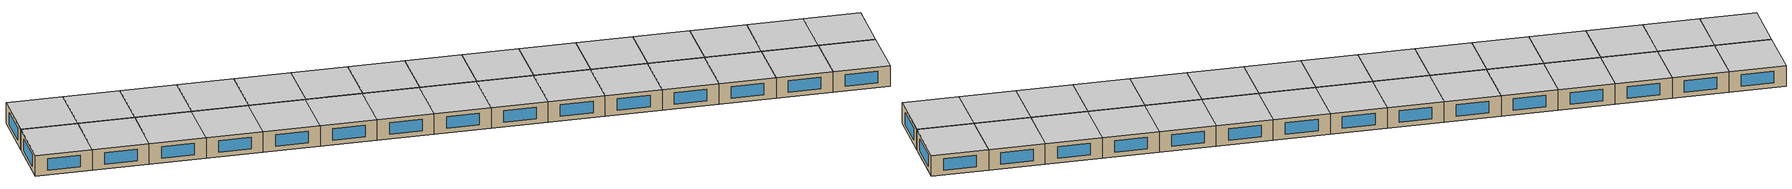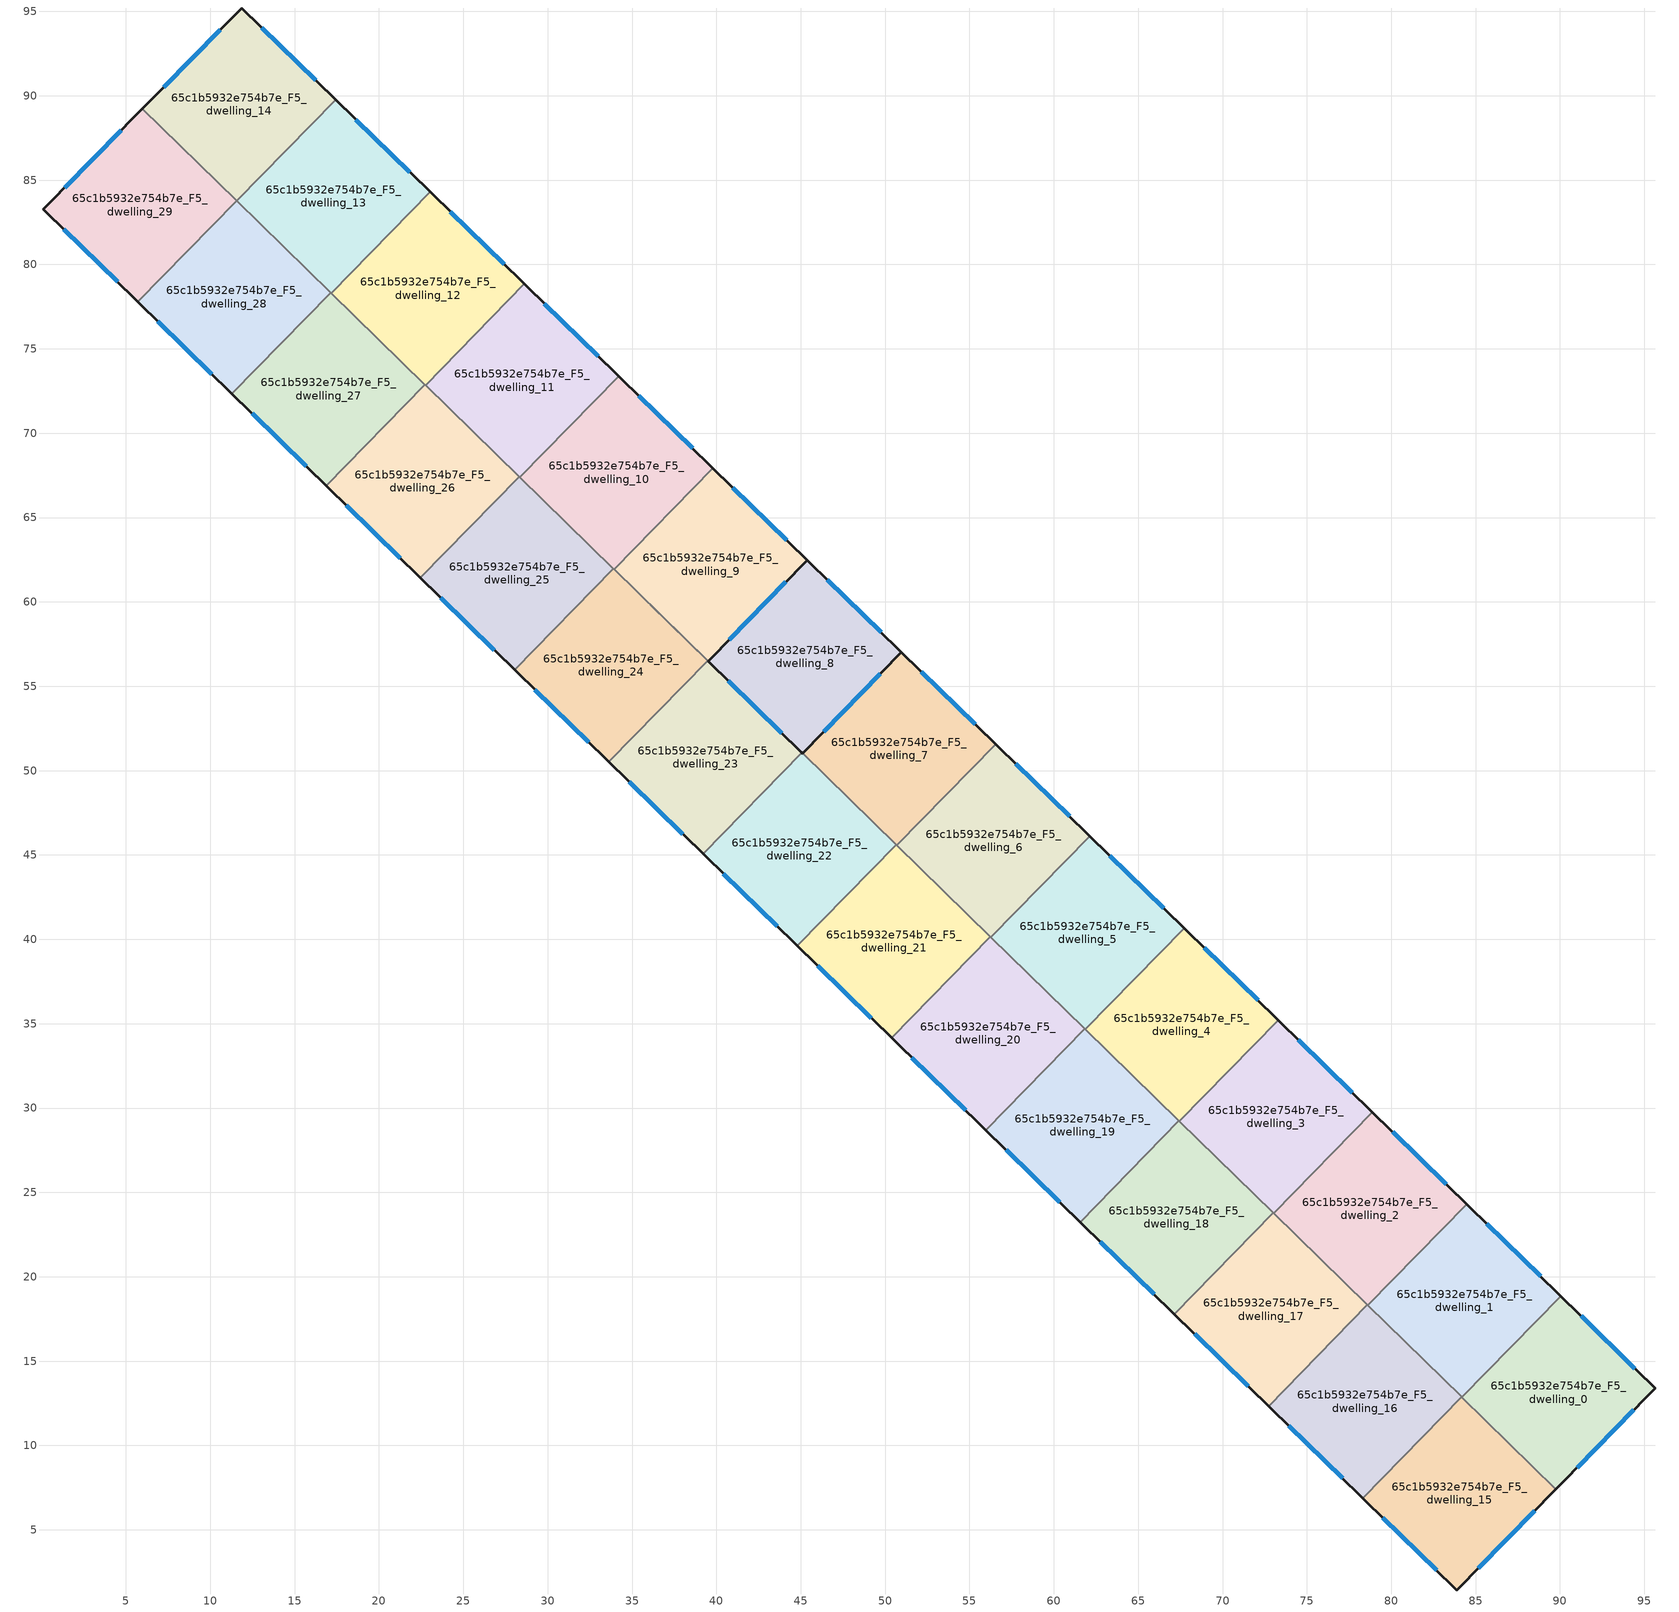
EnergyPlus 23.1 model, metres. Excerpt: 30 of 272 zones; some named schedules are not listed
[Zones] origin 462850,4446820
65c1b5932e754b7e_F5_dwelling_0
 floor to 65c1b5932e754b7e_F4_dwelling_0 (EU_floor_Construction): 95.65,13.39 89.76,7.41 84.19,12.85 90.05,18.85 z15
 wall outside (EU_wall_Construction): 89.76,7.41 95.65,13.39 90.05,18.85 z15:18
 wall to 65c1b5932e754b7e_F5_dwelling_1 (EU_wall_Construction): 90.05,18.85 84.19,12.85 z15:18
 wall to 65c1b5932e754b7e_F5_dwelling_15 (EU_wall_Construction): 84.19,12.85 89.76,7.41 z15:18
 window (EU_Window_Construction): 91.02,8.69 94.39,12.11 / 94.45,14.56 91.25,17.68 z15.64:17.36
 ceiling to 65c1b5932e754b7e_F6_dwelling_0 (EU_floor_Construction): 89.76,7.41 95.65,13.39 90.05,18.85 84.19,12.85 z18
65c1b5932e754b7e_F5_dwelling_1
 floor to 65c1b5932e754b7e_F4_dwelling_1 (EU_floor_Construction): 90.05,18.85 84.19,12.85 78.61,18.3 84.47,24.3 z15
 wall outside (EU_wall_Construction): 90.05,18.85 84.47,24.3 z15:18
 wall to 65c1b5932e754b7e_F5_dwelling_2 (EU_wall_Construction): 84.47,24.3 78.61,18.3 z15:18
 wall to 65c1b5932e754b7e_F5_dwelling_16 (EU_wall_Construction): 78.61,18.3 84.17,12.87 z15:18
 wall to 65c1b5932e754b7e_F5_dwelling_15 (EU_wall_Construction): 84.17,12.87 84.19,12.85 z15:18
 window (EU_Window_Construction): 88.86,20.02 85.66,23.13 z15.64:17.36
 ceiling to 65c1b5932e754b7e_F6_dwelling_1 (EU_floor_Construction): 84.19,12.85 90.05,18.85 84.47,24.3 78.61,18.3 z18
65c1b5932e754b7e_F5_dwelling_10
 floor to 65c1b5932e754b7e_F4_dwelling_10 (EU_floor_Construction): 39.79,67.93 33.93,61.94 28.34,67.39 34.2,73.39 z15
 wall outside (EU_wall_Construction): 39.79,67.93 34.2,73.39 z15:18
 wall to 65c1b5932e754b7e_F5_dwelling_9 (EU_wall_Construction): 33.93,61.94 39.79,67.93 z15:18
 wall to 65c1b5932e754b7e_F5_dwelling_11 (EU_wall_Construction): 34.2,73.39 28.34,67.39 z15:18
 wall to 65c1b5932e754b7e_F5_dwelling_25 (EU_wall_Construction): 28.34,67.39 33.9,61.97 z15:18
 wall to 65c1b5932e754b7e_F5_dwelling_24 (EU_wall_Construction): 33.9,61.97 33.93,61.94 z15:18
 window (EU_Window_Construction): 38.59,69.1 35.4,72.22 z15.64:17.36
 ceiling to 65c1b5932e754b7e_F6_dwelling_10 (EU_floor_Construction): 33.93,61.94 39.79,67.93 34.2,73.39 28.34,67.39 z18
65c1b5932e754b7e_F5_dwelling_11
 floor to 65c1b5932e754b7e_F4_dwelling_11 (EU_floor_Construction): 34.2,73.39 28.34,67.39 22.76,72.85 28.61,78.84 z15
 wall outside (EU_wall_Construction): 34.2,73.39 28.61,78.84 z15:18
 wall to 65c1b5932e754b7e_F5_dwelling_12 (EU_wall_Construction): 28.61,78.84 22.76,72.85 z15:18
 wall to 65c1b5932e754b7e_F5_dwelling_26 (EU_wall_Construction): 22.76,72.85 28.31,67.42 z15:18
 wall to 65c1b5932e754b7e_F5_dwelling_25 (EU_wall_Construction): 28.31,67.42 28.34,67.39 z15:18
 window (EU_Window_Construction): 33,74.56 29.81,77.68 z15.64:17.36
 ceiling to 65c1b5932e754b7e_F6_dwelling_11 (EU_floor_Construction): 28.34,67.39 34.2,73.39 28.61,78.84 22.76,72.85 z18
65c1b5932e754b7e_F5_dwelling_12
 floor to 65c1b5932e754b7e_F4_dwelling_12 (EU_floor_Construction): 28.61,78.84 22.76,72.85 17.17,78.31 23.02,84.3 z15
 wall outside (EU_wall_Construction): 28.61,78.84 23.02,84.3 z15:18
 wall to 65c1b5932e754b7e_F5_dwelling_13 (EU_wall_Construction): 23.02,84.3 17.17,78.31 z15:18
 wall to 65c1b5932e754b7e_F5_dwelling_27 (EU_wall_Construction): 17.17,78.31 22.73,72.88 z15:18
 wall to 65c1b5932e754b7e_F5_dwelling_26 (EU_wall_Construction): 22.73,72.88 22.76,72.85 z15:18
 window (EU_Window_Construction): 27.42,80.01 24.22,83.13 z15.64:17.36
 ceiling to 65c1b5932e754b7e_F6_dwelling_12 (EU_floor_Construction): 22.76,72.85 28.61,78.84 23.02,84.3 17.17,78.31 z18
65c1b5932e754b7e_F5_dwelling_13
 floor to 65c1b5932e754b7e_F4_dwelling_13 (EU_floor_Construction): 23.02,84.3 17.17,78.31 11.58,83.76 17.44,89.76 z15
 wall outside (EU_wall_Construction): 23.02,84.3 17.44,89.76 z15:18
 wall to 65c1b5932e754b7e_F5_dwelling_14 (EU_wall_Construction): 17.44,89.76 11.58,83.76 z15:18
 wall to 65c1b5932e754b7e_F5_dwelling_28 (EU_wall_Construction): 11.58,83.76 17.14,78.33 z15:18
 wall to 65c1b5932e754b7e_F5_dwelling_27 (EU_wall_Construction): 17.14,78.33 17.17,78.31 z15:18
 window (EU_Window_Construction): 21.83,85.47 18.63,88.59 z15.64:17.36
 ceiling to 65c1b5932e754b7e_F6_dwelling_13 (EU_floor_Construction): 17.17,78.31 23.02,84.3 17.44,89.76 11.58,83.76 z18
65c1b5932e754b7e_F5_dwelling_14
 floor to 65c1b5932e754b7e_F4_dwelling_14 (EU_floor_Construction): 17.44,89.76 11.58,83.76 5.98,89.23 11.86,95.2 z15
 wall outside (EU_wall_Construction): 17.44,89.76 11.86,95.2 5.98,89.23 z15:18
 wall to 65c1b5932e754b7e_F5_dwelling_29 (EU_wall_Construction): 5.98,89.23 11.56,83.79 z15:18
 wall to 65c1b5932e754b7e_F5_dwelling_28 (EU_wall_Construction): 11.56,83.79 11.58,83.76 z15:18
 window (EU_Window_Construction): 10.6,93.92 7.24,90.51 / 16.24,90.92 13.05,94.04 z15.64:17.36
 ceiling to 65c1b5932e754b7e_F6_dwelling_14 (EU_floor_Construction): 11.58,83.76 17.44,89.76 11.86,95.2 5.98,89.23 z18
65c1b5932e754b7e_F5_dwelling_15
 floor to 65c1b5932e754b7e_F4_dwelling_15 (EU_floor_Construction): 89.76,7.41 83.89,1.43 78.31,6.88 84.17,12.87 z15
 wall outside (EU_wall_Construction): 78.31,6.88 83.89,1.43 89.76,7.41 z15:18
 wall to 65c1b5932e754b7e_F5_dwelling_16 (EU_wall_Construction): 84.17,12.87 78.31,6.88 z15:18
 window (EU_Window_Construction): 85.15,2.71 88.51,6.13 / 79.51,5.71 82.69,2.6 z15.64:17.36
 ceiling to 65c1b5932e754b7e_F6_dwelling_15 (EU_floor_Construction): 83.89,1.43 89.76,7.41 84.17,12.87 78.31,6.88 z18
65c1b5932e754b7e_F5_dwelling_16
 floor to 65c1b5932e754b7e_F4_dwelling_16 (EU_floor_Construction): 84.17,12.87 78.31,6.88 72.73,12.33 78.58,18.33 z15
 wall outside (EU_wall_Construction): 72.73,12.33 78.31,6.88 z15:18
 wall to 65c1b5932e754b7e_F5_dwelling_17 (EU_wall_Construction): 78.58,18.33 72.73,12.33 z15:18
 wall to 65c1b5932e754b7e_F5_dwelling_2 (EU_wall_Construction): 78.61,18.3 78.58,18.33 z15:18
 window (EU_Window_Construction): 73.92,11.16 77.12,8.05 z15.64:17.36
 ceiling to 65c1b5932e754b7e_F6_dwelling_16 (EU_floor_Construction): 78.31,6.88 84.17,12.87 78.58,18.33 72.73,12.33 z18
65c1b5932e754b7e_F5_dwelling_17
 floor to 65c1b5932e754b7e_F4_dwelling_17 (EU_floor_Construction): 78.58,18.33 72.73,12.33 67.14,17.79 73,23.78 z15
 wall outside (EU_wall_Construction): 67.14,17.79 72.73,12.33 z15:18
 wall to 65c1b5932e754b7e_F5_dwelling_18 (EU_wall_Construction): 73,23.78 67.14,17.79 z15:18
 wall to 65c1b5932e754b7e_F5_dwelling_2 (EU_wall_Construction): 78.58,18.33 73.03,23.76 z15:18
 wall to 65c1b5932e754b7e_F5_dwelling_3 (EU_wall_Construction): 73.03,23.76 73,23.78 z15:18
 window (EU_Window_Construction): 68.34,16.62 71.53,13.5 z15.64:17.36
 ceiling to 65c1b5932e754b7e_F6_dwelling_17 (EU_floor_Construction): 72.73,12.33 78.58,18.33 73,23.78 67.14,17.79 z18
65c1b5932e754b7e_F5_dwelling_18
 floor to 65c1b5932e754b7e_F4_dwelling_18 (EU_floor_Construction): 73,23.78 67.14,17.79 61.56,23.24 67.41,29.24 z15
 wall outside (EU_wall_Construction): 61.56,23.24 67.14,17.79 z15:18
 wall to 65c1b5932e754b7e_F5_dwelling_19 (EU_wall_Construction): 67.41,29.24 61.56,23.24 z15:18
 wall to 65c1b5932e754b7e_F5_dwelling_3 (EU_wall_Construction): 73,23.78 67.44,29.21 z15:18
 wall to 65c1b5932e754b7e_F5_dwelling_4 (EU_wall_Construction): 67.44,29.21 67.41,29.24 z15:18
 window (EU_Window_Construction): 62.75,22.07 65.94,18.96 z15.64:17.36
 ceiling to 65c1b5932e754b7e_F6_dwelling_18 (EU_floor_Construction): 67.14,17.79 73,23.78 67.41,29.24 61.56,23.24 z18
65c1b5932e754b7e_F5_dwelling_19
 floor to 65c1b5932e754b7e_F4_dwelling_19 (EU_floor_Construction): 67.41,29.24 61.56,23.24 55.97,28.7 61.83,34.69 z15
 wall outside (EU_wall_Construction): 55.97,28.7 61.56,23.24 z15:18
 wall to 65c1b5932e754b7e_F5_dwelling_20 (EU_wall_Construction): 61.83,34.69 55.97,28.7 z15:18
 wall to 65c1b5932e754b7e_F5_dwelling_4 (EU_wall_Construction): 67.41,29.24 61.86,34.66 z15:18
 wall to 65c1b5932e754b7e_F5_dwelling_5 (EU_wall_Construction): 61.86,34.66 61.83,34.69 z15:18
 window (EU_Window_Construction): 57.17,27.53 60.36,24.41 z15.64:17.36
 ceiling to 65c1b5932e754b7e_F6_dwelling_19 (EU_floor_Construction): 61.56,23.24 67.41,29.24 61.83,34.69 55.97,28.7 z18
65c1b5932e754b7e_F5_dwelling_2
 floor to 65c1b5932e754b7e_F4_dwelling_2 (EU_floor_Construction): 84.47,24.3 78.61,18.3 73.03,23.75 78.88,29.75 z15
 wall outside (EU_wall_Construction): 84.47,24.3 78.88,29.75 z15:18
 wall to 65c1b5932e754b7e_F5_dwelling_3 (EU_wall_Construction): 78.88,29.75 73.03,23.75 z15:18
 window (EU_Window_Construction): 83.27,25.47 80.08,28.59 z15.64:17.36
 ceiling to 65c1b5932e754b7e_F6_dwelling_2 (EU_floor_Construction): 78.61,18.3 84.47,24.3 78.88,29.75 73.03,23.75 z18
65c1b5932e754b7e_F5_dwelling_20
 floor to 65c1b5932e754b7e_F4_dwelling_20 (EU_floor_Construction): 61.83,34.69 55.97,28.7 50.38,34.15 56.24,40.15 z15
 wall outside (EU_wall_Construction): 50.38,34.15 55.97,28.7 z15:18
 wall to 65c1b5932e754b7e_F5_dwelling_21 (EU_wall_Construction): 56.24,40.15 50.38,34.15 z15:18
 wall to 65c1b5932e754b7e_F5_dwelling_5 (EU_wall_Construction): 61.83,34.69 56.27,40.12 z15:18
 wall to 65c1b5932e754b7e_F5_dwelling_6 (EU_wall_Construction): 56.27,40.12 56.24,40.15 z15:18
 window (EU_Window_Construction): 51.58,32.98 54.77,29.87 z15.64:17.36
 ceiling to 65c1b5932e754b7e_F6_dwelling_20 (EU_floor_Construction): 55.97,28.7 61.83,34.69 56.24,40.15 50.38,34.15 z18
65c1b5932e754b7e_F5_dwelling_21
 floor to 65c1b5932e754b7e_F4_dwelling_21 (EU_floor_Construction): 56.24,40.15 50.38,34.15 44.8,39.61 50.66,45.6 z15
 wall outside (EU_wall_Construction): 44.8,39.61 50.38,34.15 z15:18
 wall to 65c1b5932e754b7e_F5_dwelling_22 (EU_wall_Construction): 50.66,45.6 44.8,39.61 z15:18
 wall to 65c1b5932e754b7e_F5_dwelling_6 (EU_wall_Construction): 56.24,40.15 50.69,45.57 z15:18
 wall to 65c1b5932e754b7e_F5_dwelling_7 (EU_wall_Construction): 50.69,45.57 50.66,45.6 z15:18
 window (EU_Window_Construction): 46,38.44 49.19,35.32 z15.64:17.36
 ceiling to 65c1b5932e754b7e_F6_dwelling_21 (EU_floor_Construction): 50.38,34.15 56.24,40.15 50.66,45.6 44.8,39.61 z18
65c1b5932e754b7e_F5_dwelling_22
 floor to 65c1b5932e754b7e_F4_dwelling_22 (EU_floor_Construction): 50.66,45.6 44.8,39.61 39.21,45.06 45.07,51.06 z15
 wall outside (EU_wall_Construction): 39.21,45.06 44.8,39.61 / 45.1,51.03 45.07,51.06 z15:18
 wall to 65c1b5932e754b7e_F5_dwelling_23 (EU_wall_Construction): 45.07,51.06 39.21,45.06 z15:18
 wall to 65c1b5932e754b7e_F5_dwelling_7 (EU_wall_Construction): 50.66,45.6 45.1,51.03 z15:18
 window (EU_Window_Construction): 40.41,43.89 43.6,40.78 z15.64:17.36
 ceiling to 65c1b5932e754b7e_F6_dwelling_22 (EU_floor_Construction): 44.8,39.61 50.66,45.6 45.07,51.06 39.21,45.06 z18
65c1b5932e754b7e_F5_dwelling_23
 floor to 65c1b5932e754b7e_F4_dwelling_23 (EU_floor_Construction): 45.07,51.06 39.21,45.06 33.63,50.52 39.48,56.51 z15
 wall outside (EU_wall_Construction): 33.63,50.52 39.21,45.06 / 45.07,51.06 39.52,56.48 z15:18
 wall to 65c1b5932e754b7e_F5_dwelling_24 (EU_wall_Construction): 39.48,56.51 33.63,50.52 z15:18
 wall to 65c1b5932e754b7e_F5_dwelling_8 (EU_wall_Construction): 39.52,56.48 39.48,56.51 z15:18
 window (EU_Window_Construction): 34.82,49.35 38.02,46.23 / 43.88,52.22 40.71,55.32 z15.64:17.36
 ceiling to 65c1b5932e754b7e_F6_dwelling_23 (EU_floor_Construction): 39.21,45.06 45.07,51.06 39.48,56.51 33.63,50.52 z18
65c1b5932e754b7e_F5_dwelling_24
 floor to 65c1b5932e754b7e_F4_dwelling_24 (EU_floor_Construction): 39.48,56.51 33.63,50.52 28.04,55.97 33.9,61.97 z15
 wall outside (EU_wall_Construction): 28.04,55.97 33.63,50.52 z15:18
 wall to 65c1b5932e754b7e_F5_dwelling_25 (EU_wall_Construction): 33.9,61.97 28.04,55.97 z15:18
 wall to 65c1b5932e754b7e_F5_dwelling_9 (EU_wall_Construction): 39.48,56.51 33.93,61.94 z15:18
 window (EU_Window_Construction): 29.24,54.81 32.43,51.69 z15.64:17.36
 ceiling to 65c1b5932e754b7e_F6_dwelling_24 (EU_floor_Construction): 33.63,50.52 39.48,56.51 33.9,61.97 28.04,55.97 z18
65c1b5932e754b7e_F5_dwelling_25
 floor to 65c1b5932e754b7e_F4_dwelling_25 (EU_floor_Construction): 33.9,61.97 28.04,55.97 22.46,61.43 28.31,67.42 z15
 wall outside (EU_wall_Construction): 22.46,61.43 28.04,55.97 z15:18
 wall to 65c1b5932e754b7e_F5_dwelling_26 (EU_wall_Construction): 28.31,67.42 22.46,61.43 z15:18
 window (EU_Window_Construction): 23.65,60.26 26.85,57.14 z15.64:17.36
 ceiling to 65c1b5932e754b7e_F6_dwelling_25 (EU_floor_Construction): 28.04,55.97 33.9,61.97 28.31,67.42 22.46,61.43 z18
65c1b5932e754b7e_F5_dwelling_26
 floor to 65c1b5932e754b7e_F4_dwelling_26 (EU_floor_Construction): 28.31,67.42 22.46,61.43 16.87,66.88 22.73,72.88 z15
 wall outside (EU_wall_Construction): 16.87,66.88 22.46,61.43 z15:18
 wall to 65c1b5932e754b7e_F5_dwelling_27 (EU_wall_Construction): 22.73,72.88 16.87,66.88 z15:18
 window (EU_Window_Construction): 18.07,65.72 21.26,62.6 z15.64:17.36
 ceiling to 65c1b5932e754b7e_F6_dwelling_26 (EU_floor_Construction): 22.46,61.43 28.31,67.42 22.73,72.88 16.87,66.88 z18
65c1b5932e754b7e_F5_dwelling_27
 floor to 65c1b5932e754b7e_F4_dwelling_27 (EU_floor_Construction): 22.73,72.88 16.87,66.88 11.28,72.34 17.14,78.33 z15
 wall outside (EU_wall_Construction): 11.28,72.34 16.87,66.88 z15:18
 wall to 65c1b5932e754b7e_F5_dwelling_28 (EU_wall_Construction): 17.14,78.33 11.28,72.34 z15:18
 window (EU_Window_Construction): 12.48,71.17 15.67,68.05 z15.64:17.36
 ceiling to 65c1b5932e754b7e_F6_dwelling_27 (EU_floor_Construction): 16.87,66.88 22.73,72.88 17.14,78.33 11.28,72.34 z18
65c1b5932e754b7e_F5_dwelling_28
 floor to 65c1b5932e754b7e_F4_dwelling_28 (EU_floor_Construction): 17.14,78.33 11.28,72.34 5.7,77.79 11.55,83.79 z15
 wall outside (EU_wall_Construction): 5.7,77.79 11.28,72.34 z15:18
 wall to 65c1b5932e754b7e_F5_dwelling_29 (EU_wall_Construction): 11.55,83.79 5.7,77.79 z15:18
 window (EU_Window_Construction): 6.9,76.63 10.09,73.51 z15.64:17.36
 ceiling to 65c1b5932e754b7e_F6_dwelling_28 (EU_floor_Construction): 11.28,72.34 17.14,78.33 11.55,83.79 5.7,77.79 z18
65c1b5932e754b7e_F5_dwelling_29
 floor to 65c1b5932e754b7e_F4_dwelling_29 (EU_floor_Construction): 11.55,83.79 5.7,77.79 0.1,83.26 5.98,89.23 z15
 wall outside (EU_wall_Construction): 5.98,89.23 0.1,83.26 5.7,77.79 z15:18
 window (EU_Window_Construction): 1.3,82.09 4.5,78.96 / 4.72,87.95 1.36,84.54 z15.64:17.36
 ceiling to 65c1b5932e754b7e_F6_dwelling_29 (EU_floor_Construction): 5.7,77.79 11.55,83.79 5.98,89.23 0.1,83.26 z18
65c1b5932e754b7e_F5_dwelling_3
 floor to 65c1b5932e754b7e_F4_dwelling_3 (EU_floor_Construction): 78.88,29.75 73.03,23.75 67.44,29.21 73.3,35.21 z15
 wall outside (EU_wall_Construction): 78.88,29.75 73.3,35.21 z15:18
 wall to 65c1b5932e754b7e_F5_dwelling_4 (EU_wall_Construction): 73.3,35.21 67.44,29.21 z15:18
 window (EU_Window_Construction): 77.69,30.92 74.5,34.04 z15.64:17.36
 ceiling to 65c1b5932e754b7e_F6_dwelling_3 (EU_floor_Construction): 73.03,23.75 78.88,29.75 73.3,35.21 67.44,29.21 z18
65c1b5932e754b7e_F5_dwelling_4
 floor to 65c1b5932e754b7e_F4_dwelling_4 (EU_floor_Construction): 73.3,35.21 67.44,29.21 61.86,34.66 67.72,40.66 z15
 wall outside (EU_wall_Construction): 73.3,35.21 67.72,40.66 z15:18
 wall to 65c1b5932e754b7e_F5_dwelling_5 (EU_wall_Construction): 67.72,40.66 61.86,34.66 z15:18
 window (EU_Window_Construction): 72.1,36.37 68.91,39.49 z15.64:17.36
 ceiling to 65c1b5932e754b7e_F6_dwelling_4 (EU_floor_Construction): 67.44,29.21 73.3,35.21 67.72,40.66 61.86,34.66 z18
65c1b5932e754b7e_F5_dwelling_5
 floor to 65c1b5932e754b7e_F4_dwelling_5 (EU_floor_Construction): 67.72,40.66 61.86,34.66 56.27,40.12 62.13,46.11 z15
 wall outside (EU_wall_Construction): 67.72,40.66 62.13,46.11 z15:18
 wall to 65c1b5932e754b7e_F5_dwelling_6 (EU_wall_Construction): 62.13,46.11 56.27,40.12 z15:18
 window (EU_Window_Construction): 66.52,41.83 63.33,44.95 z15.64:17.36
 ceiling to 65c1b5932e754b7e_F6_dwelling_5 (EU_floor_Construction): 61.86,34.66 67.72,40.66 62.13,46.11 56.27,40.12 z18
65c1b5932e754b7e_F5_dwelling_6
 floor to 65c1b5932e754b7e_F4_dwelling_6 (EU_floor_Construction): 62.13,46.11 56.27,40.12 50.69,45.57 56.54,51.57 z15
 wall outside (EU_wall_Construction): 62.13,46.11 56.54,51.57 z15:18
 wall to 65c1b5932e754b7e_F5_dwelling_7 (EU_wall_Construction): 56.54,51.57 50.69,45.57 z15:18
 window (EU_Window_Construction): 60.93,47.28 57.74,50.4 z15.64:17.36
 ceiling to 65c1b5932e754b7e_F6_dwelling_6 (EU_floor_Construction): 56.27,40.12 62.13,46.11 56.54,51.57 50.69,45.57 z18
65c1b5932e754b7e_F5_dwelling_7
 floor to 65c1b5932e754b7e_F4_dwelling_7 (EU_floor_Construction): 56.54,51.57 50.69,45.57 45.1,51.03 50.96,57.02 z15
 wall outside (EU_wall_Construction): 56.54,51.57 50.96,57.02 45.1,51.03 z15:18
 window (EU_Window_Construction): 49.7,55.74 46.36,52.31 / 55.35,52.74 52.16,55.85 z15.64:17.36
 ceiling to 65c1b5932e754b7e_F6_dwelling_7 (EU_floor_Construction): 50.69,45.57 56.54,51.57 50.96,57.02 45.1,51.03 z18
65c1b5932e754b7e_F5_dwelling_8
 floor to 65c1b5932e754b7e_F4_dwelling_8 (EU_floor_Construction): 50.96,57.02 45.1,51.03 45.07,51.06 39.52,56.48 45.37,62.48 z15
 wall outside (EU_wall_Construction): 45.07,51.06 45.1,51.03 50.96,57.02 45.37,62.48 39.52,56.48 45.07,51.06 z15:18
 wall to 65c1b5932e754b7e_F5_dwelling_9 (EU_wall_Construction): 39.52,56.48 39.48,56.51 z15:18
 wall adiabatic (EU_wall_Construction): 36.09,59.83 39.48,56.51 / 36.09,59.83 39.48,56.51 z15:18
 window (EU_Window_Construction): 46.36,52.31 49.7,55.74 / 49.76,58.19 46.57,61.31 / 44.12,61.19 40.77,57.77 / 40.71,55.32 43.88,52.22 z15.64:17.36
 ceiling to 65c1b5932e754b7e_F6_dwelling_8 (EU_floor_Construction): 45.1,51.03 50.96,57.02 45.37,62.48 39.52,56.48 45.07,51.06 z18
65c1b5932e754b7e_F5_dwelling_9
 floor to 65c1b5932e754b7e_F4_dwelling_9 (EU_floor_Construction): 45.37,62.48 39.52,56.48 33.93,61.94 39.79,67.93 z15
 wall outside (EU_wall_Construction): 39.52,56.48 45.37,62.48 39.79,67.93 z15:18
 window (EU_Window_Construction): 40.77,57.77 44.12,61.19 / 44.18,63.65 40.98,66.76 z15.64:17.36
 ceiling to 65c1b5932e754b7e_F6_dwelling_9 (EU_floor_Construction): 39.52,56.48 45.37,62.48 39.79,67.93 33.93,61.94 z18
[Building]
EU S2 Campaign: North Axis=0; Terrain=City; Solar Distribution=FullExterior
[Site:Location]
Yerevan-Zvartnots.Intl.AP: Latitude=40.15; Longitude=44.383; Time Zone=4; Elevation=854
[SizingPeriod:WeatherFileDays]
AnnualSizingPeriod: Begin Month=1; Begin Day of Month=1; End Month=12; End Day of Month=31; Day of Week for Start Day=Monday; Use Weather File Daylight Saving Period=No; Use Weather File Rain and Snow Indicators=No
[MATERIAL]
EU_InternalMass_Material: Roughness=MediumRough; Thickness=0.1; Conductivity=1; Density=1800; Specific Heat=900; Thermal Absorptance=0.9; Solar Absorptance=0.7; Visible Absorptance=0.7
[MATERIAL:NOMASS] Roughness=MediumRough; Thermal Absorptance=0.9; Solar Absorptance=0.7; Visible Absorptance=0.7
Name | Thermal Resistance
EU_wall_NoMass | 1.05043
EU_floor_NoMass | 0.478065
[WINDOWMATERIAL:SIMPLEGLAZINGSYSTEM]
EU_Window_SimpleGlazing: UFactor=2.5566; Solar Heat Gain Coefficient=0.75; Visible Transmittance=0.75
[CONSTRUCTION]
EU_wall_Construction: EU_wall_NoMass
EU_floor_Construction: EU_floor_NoMass
EU_Window_Construction: EU_Window_SimpleGlazing
EU_InternalMass_Construction: EU_InternalMass_Material
[ZONE] Type=1; Multiplier=1; Ceiling Height=autocalculate; Floor Area=autocalculate; Part of Total Floor Area=Yes
Name | Volume
65c1b5932e754b7e_F5_dwelling_0 | 196.303
65c1b5932e754b7e_F5_dwelling_1 | 196.307
65c1b5932e754b7e_F5_dwelling_10; 65c1b5932e754b7e_F5_dwelling_11 | 196.3
65c1b5932e754b7e_F5_dwelling_12; 65c1b5932e754b7e_F5_dwelling_8 | 196.319
65c1b5932e754b7e_F5_dwelling_13 | 196.302
65c1b5932e754b7e_F5_dwelling_14; 65c1b5932e754b7e_F5_dwelling_19; 65c1b5932e754b7e_F5_dwelling_24 | 196.315
65c1b5932e754b7e_F5_dwelling_15; 65c1b5932e754b7e_F5_dwelling_29 | 196.293
65c1b5932e754b7e_F5_dwelling_16; 65c1b5932e754b7e_F5_dwelling_17; 65c1b5932e754b7e_F5_dwelling_18; 65c1b5932e754b7e_F5_dwelling_28 | 196.297
65c1b5932e754b7e_F5_dwelling_2 | 196.308
65c1b5932e754b7e_F5_dwelling_20; 65c1b5932e754b7e_F5_dwelling_27 | 196.314
65c1b5932e754b7e_F5_dwelling_21; 65c1b5932e754b7e_F5_dwelling_7 | 196.296
65c1b5932e754b7e_F5_dwelling_22 | 196.321
65c1b5932e754b7e_F5_dwelling_23 | 196.299
65c1b5932e754b7e_F5_dwelling_25 | 196.279
65c1b5932e754b7e_F5_dwelling_26 | 196.332
65c1b5932e754b7e_F5_dwelling_3 | 196.31
65c1b5932e754b7e_F5_dwelling_4 | 196.311
65c1b5932e754b7e_F5_dwelling_5 | 196.329
65c1b5932e754b7e_F5_dwelling_6 | 196.313
65c1b5932e754b7e_F5_dwelling_9 | 196.294
[INTERNALMASS] Construction=EU_InternalMass_Construction
Name | Zone or ZoneList | Surface Area
65c1b5932e754b7e_F5_dwelling_0_EU_InternalMass | 65c1b5932e754b7e_F5_dwelling_0 | 65.4342
65c1b5932e754b7e_F5_dwelling_1_EU_InternalMass | 65c1b5932e754b7e_F5_dwelling_1 | 65.4358
65c1b5932e754b7e_F5_dwelling_2_EU_InternalMass | 65c1b5932e754b7e_F5_dwelling_2 | 65.4361
65c1b5932e754b7e_F5_dwelling_3_EU_InternalMass | 65c1b5932e754b7e_F5_dwelling_3 | 65.4366
65c1b5932e754b7e_F5_dwelling_4_EU_InternalMass | 65c1b5932e754b7e_F5_dwelling_4 | 65.4369
65c1b5932e754b7e_F5_dwelling_5_EU_InternalMass | 65c1b5932e754b7e_F5_dwelling_5 | 65.443
65c1b5932e754b7e_F5_dwelling_6_EU_InternalMass | 65c1b5932e754b7e_F5_dwelling_6 | 65.4376
65c1b5932e754b7e_F5_dwelling_7_EU_InternalMass | 65c1b5932e754b7e_F5_dwelling_7 | 65.432
65c1b5932e754b7e_F5_dwelling_8_EU_InternalMass | 65c1b5932e754b7e_F5_dwelling_8 | 65.4443
65c1b5932e754b7e_F5_dwelling_9_EU_InternalMass | 65c1b5932e754b7e_F5_dwelling_9 | 65.4328
65c1b5932e754b7e_F5_dwelling_10_EU_InternalMass | 65c1b5932e754b7e_F5_dwelling_10 | 65.4332
65c1b5932e754b7e_F5_dwelling_11_EU_InternalMass | 65c1b5932e754b7e_F5_dwelling_11 | 65.4335
65c1b5932e754b7e_F5_dwelling_12_EU_InternalMass | 65c1b5932e754b7e_F5_dwelling_12 | 65.4396
65c1b5932e754b7e_F5_dwelling_13_EU_InternalMass | 65c1b5932e754b7e_F5_dwelling_13 | 65.434
65c1b5932e754b7e_F5_dwelling_14_EU_InternalMass | 65c1b5932e754b7e_F5_dwelling_14 | 65.4386
65c1b5932e754b7e_F5_dwelling_15_EU_InternalMass | 65c1b5932e754b7e_F5_dwelling_15 | 65.431
65c1b5932e754b7e_F5_dwelling_16_EU_InternalMass | 65c1b5932e754b7e_F5_dwelling_16 | 65.4325
65c1b5932e754b7e_F5_dwelling_17_EU_InternalMass | 65c1b5932e754b7e_F5_dwelling_17 | 65.4324
65c1b5932e754b7e_F5_dwelling_18_EU_InternalMass | 65c1b5932e754b7e_F5_dwelling_18 | 65.4321
65c1b5932e754b7e_F5_dwelling_19_EU_InternalMass | 65c1b5932e754b7e_F5_dwelling_19 | 65.4381
65c1b5932e754b7e_F5_dwelling_20_EU_InternalMass | 65c1b5932e754b7e_F5_dwelling_20 | 65.4381
65c1b5932e754b7e_F5_dwelling_21_EU_InternalMass | 65c1b5932e754b7e_F5_dwelling_21 | 65.4321
65c1b5932e754b7e_F5_dwelling_22_EU_InternalMass | 65c1b5932e754b7e_F5_dwelling_22 | 65.4381
65c1b5932e754b7e_F5_dwelling_23_EU_InternalMass | 65c1b5932e754b7e_F5_dwelling_23 | 65.4324
65c1b5932e754b7e_F5_dwelling_24_EU_InternalMass | 65c1b5932e754b7e_F5_dwelling_24 | 65.4383
65c1b5932e754b7e_F5_dwelling_25_EU_InternalMass | 65c1b5932e754b7e_F5_dwelling_25 | 65.4263
65c1b5932e754b7e_F5_dwelling_26_EU_InternalMass | 65c1b5932e754b7e_F5_dwelling_26 | 65.444
65c1b5932e754b7e_F5_dwelling_27_EU_InternalMass | 65c1b5932e754b7e_F5_dwelling_27 | 65.4381
65c1b5932e754b7e_F5_dwelling_28_EU_InternalMass | 65c1b5932e754b7e_F5_dwelling_28 | 65.4324
65c1b5932e754b7e_F5_dwelling_29_EU_InternalMass | 65c1b5932e754b7e_F5_dwelling_29 | 65.4308
[OTHEREQUIPMENT] Fuel Type=Electricity; Design Level Calculation Method=Watts/Area; Power per Zone Floor Area=1; Fraction Latent=0; Fraction Radiant=0; Fraction Lost=0; Carbon Dioxide Generation Rate=0; EndUse Subcategory=EU_Step8_InternalGains
Name | Zone or ZoneList or Space or SpaceList | Schedule
EU_Step8_InternalGain_65c1b5932e754b7e_F5_dwelling_0_f000 | 65c1b5932e754b7e_F5_dwelling_0 | EU_Step8_GainSchedule_65c1b5932e754b7e_F5_dwelling_0_f000
EU_Step8_InternalGain_65c1b5932e754b7e_F5_dwelling_1_f000 | 65c1b5932e754b7e_F5_dwelling_1 | EU_Step8_GainSchedule_65c1b5932e754b7e_F5_dwelling_1_f000
EU_Step8_InternalGain_65c1b5932e754b7e_F5_dwelling_2_f000 | 65c1b5932e754b7e_F5_dwelling_2 | EU_Step8_GainSchedule_65c1b5932e754b7e_F5_dwelling_2_f000
EU_Step8_InternalGain_65c1b5932e754b7e_F5_dwelling_3_f000 | 65c1b5932e754b7e_F5_dwelling_3 | EU_Step8_GainSchedule_65c1b5932e754b7e_F5_dwelling_3_f000
EU_Step8_InternalGain_65c1b5932e754b7e_F5_dwelling_4_f000 | 65c1b5932e754b7e_F5_dwelling_4 | EU_Step8_GainSchedule_65c1b5932e754b7e_F5_dwelling_4_f000
EU_Step8_InternalGain_65c1b5932e754b7e_F5_dwelling_5_f000 | 65c1b5932e754b7e_F5_dwelling_5 | EU_Step8_GainSchedule_65c1b5932e754b7e_F5_dwelling_5_f000
EU_Step8_InternalGain_65c1b5932e754b7e_F5_dwelling_6_f000 | 65c1b5932e754b7e_F5_dwelling_6 | EU_Step8_GainSchedule_65c1b5932e754b7e_F5_dwelling_6_f000
EU_Step8_InternalGain_65c1b5932e754b7e_F5_dwelling_7_f000 | 65c1b5932e754b7e_F5_dwelling_7 | EU_Step8_GainSchedule_65c1b5932e754b7e_F5_dwelling_7_f000
EU_Step8_InternalGain_65c1b5932e754b7e_F5_dwelling_8_f000 | 65c1b5932e754b7e_F5_dwelling_8 | EU_Step8_GainSchedule_65c1b5932e754b7e_F5_dwelling_8_f000
EU_Step8_InternalGain_65c1b5932e754b7e_F5_dwelling_9_f000 | 65c1b5932e754b7e_F5_dwelling_9 | EU_Step8_GainSchedule_65c1b5932e754b7e_F5_dwelling_9_f000
EU_Step8_InternalGain_65c1b5932e754b7e_F5_dwelling_10_f000 | 65c1b5932e754b7e_F5_dwelling_10 | EU_Step8_GainSchedule_65c1b5932e754b7e_F5_dwelling_10_f000
EU_Step8_InternalGain_65c1b5932e754b7e_F5_dwelling_11_f000 | 65c1b5932e754b7e_F5_dwelling_11 | EU_Step8_GainSchedule_65c1b5932e754b7e_F5_dwelling_11_f000
EU_Step8_InternalGain_65c1b5932e754b7e_F5_dwelling_12_f000 | 65c1b5932e754b7e_F5_dwelling_12 | EU_Step8_GainSchedule_65c1b5932e754b7e_F5_dwelling_12_f000
EU_Step8_InternalGain_65c1b5932e754b7e_F5_dwelling_13_f000 | 65c1b5932e754b7e_F5_dwelling_13 | EU_Step8_GainSchedule_65c1b5932e754b7e_F5_dwelling_13_f000
EU_Step8_InternalGain_65c1b5932e754b7e_F5_dwelling_14_f000 | 65c1b5932e754b7e_F5_dwelling_14 | EU_Step8_GainSchedule_65c1b5932e754b7e_F5_dwelling_14_f000
EU_Step8_InternalGain_65c1b5932e754b7e_F5_dwelling_15_f000 | 65c1b5932e754b7e_F5_dwelling_15 | EU_Step8_GainSchedule_65c1b5932e754b7e_F5_dwelling_15_f000
EU_Step8_InternalGain_65c1b5932e754b7e_F5_dwelling_16_f000 | 65c1b5932e754b7e_F5_dwelling_16 | EU_Step8_GainSchedule_65c1b5932e754b7e_F5_dwelling_16_f000
EU_Step8_InternalGain_65c1b5932e754b7e_F5_dwelling_17_f000 | 65c1b5932e754b7e_F5_dwelling_17 | EU_Step8_GainSchedule_65c1b5932e754b7e_F5_dwelling_17_f000
EU_Step8_InternalGain_65c1b5932e754b7e_F5_dwelling_18_f000 | 65c1b5932e754b7e_F5_dwelling_18 | EU_Step8_GainSchedule_65c1b5932e754b7e_F5_dwelling_18_f000
EU_Step8_InternalGain_65c1b5932e754b7e_F5_dwelling_19_f000 | 65c1b5932e754b7e_F5_dwelling_19 | EU_Step8_GainSchedule_65c1b5932e754b7e_F5_dwelling_19_f000
EU_Step8_InternalGain_65c1b5932e754b7e_F5_dwelling_20_f000 | 65c1b5932e754b7e_F5_dwelling_20 | EU_Step8_GainSchedule_65c1b5932e754b7e_F5_dwelling_20_f000
EU_Step8_InternalGain_65c1b5932e754b7e_F5_dwelling_21_f000 | 65c1b5932e754b7e_F5_dwelling_21 | EU_Step8_GainSchedule_65c1b5932e754b7e_F5_dwelling_21_f000
EU_Step8_InternalGain_65c1b5932e754b7e_F5_dwelling_22_f000 | 65c1b5932e754b7e_F5_dwelling_22 | EU_Step8_GainSchedule_65c1b5932e754b7e_F5_dwelling_22_f000
EU_Step8_InternalGain_65c1b5932e754b7e_F5_dwelling_23_f000 | 65c1b5932e754b7e_F5_dwelling_23 | EU_Step8_GainSchedule_65c1b5932e754b7e_F5_dwelling_23_f000
EU_Step8_InternalGain_65c1b5932e754b7e_F5_dwelling_24_f000 | 65c1b5932e754b7e_F5_dwelling_24 | EU_Step8_GainSchedule_65c1b5932e754b7e_F5_dwelling_24_f000
EU_Step8_InternalGain_65c1b5932e754b7e_F5_dwelling_25_f000 | 65c1b5932e754b7e_F5_dwelling_25 | EU_Step8_GainSchedule_65c1b5932e754b7e_F5_dwelling_25_f000
EU_Step8_InternalGain_65c1b5932e754b7e_F5_dwelling_26_f000 | 65c1b5932e754b7e_F5_dwelling_26 | EU_Step8_GainSchedule_65c1b5932e754b7e_F5_dwelling_26_f000
EU_Step8_InternalGain_65c1b5932e754b7e_F5_dwelling_27_f000 | 65c1b5932e754b7e_F5_dwelling_27 | EU_Step8_GainSchedule_65c1b5932e754b7e_F5_dwelling_27_f000
EU_Step8_InternalGain_65c1b5932e754b7e_F5_dwelling_28_f000 | 65c1b5932e754b7e_F5_dwelling_28 | EU_Step8_GainSchedule_65c1b5932e754b7e_F5_dwelling_28_f000
EU_Step8_InternalGain_65c1b5932e754b7e_F5_dwelling_29_f000 | 65c1b5932e754b7e_F5_dwelling_29 | EU_Step8_GainSchedule_65c1b5932e754b7e_F5_dwelling_29_f000
[ZONEVENTILATION:DESIGNFLOWRATE] Schedule=EU_AlwaysOn; Design Flow Rate Calculation Method=AirChanges/Hour; Air Changes per Hour=0.557805; Ventilation Type=Natural; Fan Pressure Rise=0; Fan Total Efficiency=1; Constant Term Coefficient=1; Temperature Term Coefficient=0; Velocity Term Coefficient=0; Velocity Squared Term Coefficient=0; Minimum Indoor Temperature=-100; Maximum Indoor Temperature=100; Delta Temperature=-100; Minimum Outdoor Temperature=-100; Maximum Outdoor Temperature=100; Maximum Wind Speed=40
Name | Zone or ZoneList or Space or SpaceList
EU_ConstantAir_65c1b5932e754b7e_F5_dwelling_0 | 65c1b5932e754b7e_F5_dwelling_0
EU_ConstantAir_65c1b5932e754b7e_F5_dwelling_1 | 65c1b5932e754b7e_F5_dwelling_1
EU_ConstantAir_65c1b5932e754b7e_F5_dwelling_2 | 65c1b5932e754b7e_F5_dwelling_2
EU_ConstantAir_65c1b5932e754b7e_F5_dwelling_3 | 65c1b5932e754b7e_F5_dwelling_3
EU_ConstantAir_65c1b5932e754b7e_F5_dwelling_4 | 65c1b5932e754b7e_F5_dwelling_4
EU_ConstantAir_65c1b5932e754b7e_F5_dwelling_5 | 65c1b5932e754b7e_F5_dwelling_5
EU_ConstantAir_65c1b5932e754b7e_F5_dwelling_6 | 65c1b5932e754b7e_F5_dwelling_6
EU_ConstantAir_65c1b5932e754b7e_F5_dwelling_7 | 65c1b5932e754b7e_F5_dwelling_7
EU_ConstantAir_65c1b5932e754b7e_F5_dwelling_8 | 65c1b5932e754b7e_F5_dwelling_8
EU_ConstantAir_65c1b5932e754b7e_F5_dwelling_9 | 65c1b5932e754b7e_F5_dwelling_9
EU_ConstantAir_65c1b5932e754b7e_F5_dwelling_10 | 65c1b5932e754b7e_F5_dwelling_10
EU_ConstantAir_65c1b5932e754b7e_F5_dwelling_11 | 65c1b5932e754b7e_F5_dwelling_11
EU_ConstantAir_65c1b5932e754b7e_F5_dwelling_12 | 65c1b5932e754b7e_F5_dwelling_12
EU_ConstantAir_65c1b5932e754b7e_F5_dwelling_13 | 65c1b5932e754b7e_F5_dwelling_13
EU_ConstantAir_65c1b5932e754b7e_F5_dwelling_14 | 65c1b5932e754b7e_F5_dwelling_14
EU_ConstantAir_65c1b5932e754b7e_F5_dwelling_15 | 65c1b5932e754b7e_F5_dwelling_15
EU_ConstantAir_65c1b5932e754b7e_F5_dwelling_16 | 65c1b5932e754b7e_F5_dwelling_16
EU_ConstantAir_65c1b5932e754b7e_F5_dwelling_17 | 65c1b5932e754b7e_F5_dwelling_17
EU_ConstantAir_65c1b5932e754b7e_F5_dwelling_18 | 65c1b5932e754b7e_F5_dwelling_18
EU_ConstantAir_65c1b5932e754b7e_F5_dwelling_19 | 65c1b5932e754b7e_F5_dwelling_19
EU_ConstantAir_65c1b5932e754b7e_F5_dwelling_20 | 65c1b5932e754b7e_F5_dwelling_20
EU_ConstantAir_65c1b5932e754b7e_F5_dwelling_21 | 65c1b5932e754b7e_F5_dwelling_21
EU_ConstantAir_65c1b5932e754b7e_F5_dwelling_22 | 65c1b5932e754b7e_F5_dwelling_22
EU_ConstantAir_65c1b5932e754b7e_F5_dwelling_23 | 65c1b5932e754b7e_F5_dwelling_23
EU_ConstantAir_65c1b5932e754b7e_F5_dwelling_24 | 65c1b5932e754b7e_F5_dwelling_24
EU_ConstantAir_65c1b5932e754b7e_F5_dwelling_25 | 65c1b5932e754b7e_F5_dwelling_25
EU_ConstantAir_65c1b5932e754b7e_F5_dwelling_26 | 65c1b5932e754b7e_F5_dwelling_26
EU_ConstantAir_65c1b5932e754b7e_F5_dwelling_27 | 65c1b5932e754b7e_F5_dwelling_27
EU_ConstantAir_65c1b5932e754b7e_F5_dwelling_28 | 65c1b5932e754b7e_F5_dwelling_28
EU_ConstantAir_65c1b5932e754b7e_F5_dwelling_29 | 65c1b5932e754b7e_F5_dwelling_29
[HVACTEMPLATE:ZONE:IDEALLOADSAIRSYSTEM] System Availability Schedule=EU_AlwaysOn; Maximum Heating Supply Air Temperature=50; Minimum Cooling Supply Air Temperature=13; Maximum Heating Supply Air Humidity Ratio=0.0156; Minimum Cooling Supply Air Humidity Ratio=0.0077; Heating Limit=NoLimit; Cooling Limit=NoLimit; Heating Availability Schedule=EU_AlwaysOn; Cooling Availability Schedule=EU_CoolingOff; Dehumidification Control Type=ConstantSensibleHeatRatio; Cooling Sensible Heat Ratio=0.7; Dehumidification Setpoint=60; Humidification Control Type=None; Humidification Setpoint=30; Outdoor Air Method=None; Outdoor Air Flow Rate per Person=0.00944; Outdoor Air Flow Rate per Zone Floor Area=0; Outdoor Air Flow Rate per Zone=0; Demand Controlled Ventilation Type=None; Outdoor Air Economizer Type=NoEconomizer; Heat Recovery Type=None; Sensible Heat Recovery Effectiveness=0.7; Latent Heat Recovery Effectiveness=0.65
Name | Template Thermostat
65c1b5932e754b7e_F5_dwelling_0 | EU_HeatOnly_65c1b5932e754b7e_F5_dwelling_0
65c1b5932e754b7e_F5_dwelling_1 | EU_HeatOnly_65c1b5932e754b7e_F5_dwelling_1
65c1b5932e754b7e_F5_dwelling_2 | EU_HeatOnly_65c1b5932e754b7e_F5_dwelling_2
65c1b5932e754b7e_F5_dwelling_3 | EU_HeatOnly_65c1b5932e754b7e_F5_dwelling_3
65c1b5932e754b7e_F5_dwelling_4 | EU_HeatOnly_65c1b5932e754b7e_F5_dwelling_4
65c1b5932e754b7e_F5_dwelling_5 | EU_HeatOnly_65c1b5932e754b7e_F5_dwelling_5
65c1b5932e754b7e_F5_dwelling_6 | EU_HeatOnly_65c1b5932e754b7e_F5_dwelling_6
65c1b5932e754b7e_F5_dwelling_7 | EU_HeatOnly_65c1b5932e754b7e_F5_dwelling_7
65c1b5932e754b7e_F5_dwelling_8 | EU_HeatOnly_65c1b5932e754b7e_F5_dwelling_8
65c1b5932e754b7e_F5_dwelling_9 | EU_HeatOnly_65c1b5932e754b7e_F5_dwelling_9
65c1b5932e754b7e_F5_dwelling_10 | EU_HeatOnly_65c1b5932e754b7e_F5_dwelling_10
65c1b5932e754b7e_F5_dwelling_11 | EU_HeatOnly_65c1b5932e754b7e_F5_dwelling_11
65c1b5932e754b7e_F5_dwelling_12 | EU_HeatOnly_65c1b5932e754b7e_F5_dwelling_12
65c1b5932e754b7e_F5_dwelling_13 | EU_HeatOnly_65c1b5932e754b7e_F5_dwelling_13
65c1b5932e754b7e_F5_dwelling_14 | EU_HeatOnly_65c1b5932e754b7e_F5_dwelling_14
65c1b5932e754b7e_F5_dwelling_15 | EU_HeatOnly_65c1b5932e754b7e_F5_dwelling_15
65c1b5932e754b7e_F5_dwelling_16 | EU_HeatOnly_65c1b5932e754b7e_F5_dwelling_16
65c1b5932e754b7e_F5_dwelling_17 | EU_HeatOnly_65c1b5932e754b7e_F5_dwelling_17
65c1b5932e754b7e_F5_dwelling_18 | EU_HeatOnly_65c1b5932e754b7e_F5_dwelling_18
65c1b5932e754b7e_F5_dwelling_19 | EU_HeatOnly_65c1b5932e754b7e_F5_dwelling_19
65c1b5932e754b7e_F5_dwelling_20 | EU_HeatOnly_65c1b5932e754b7e_F5_dwelling_20
65c1b5932e754b7e_F5_dwelling_21 | EU_HeatOnly_65c1b5932e754b7e_F5_dwelling_21
65c1b5932e754b7e_F5_dwelling_22 | EU_HeatOnly_65c1b5932e754b7e_F5_dwelling_22
65c1b5932e754b7e_F5_dwelling_23 | EU_HeatOnly_65c1b5932e754b7e_F5_dwelling_23
65c1b5932e754b7e_F5_dwelling_24 | EU_HeatOnly_65c1b5932e754b7e_F5_dwelling_24
65c1b5932e754b7e_F5_dwelling_25 | EU_HeatOnly_65c1b5932e754b7e_F5_dwelling_25
65c1b5932e754b7e_F5_dwelling_26 | EU_HeatOnly_65c1b5932e754b7e_F5_dwelling_26
65c1b5932e754b7e_F5_dwelling_27 | EU_HeatOnly_65c1b5932e754b7e_F5_dwelling_27
65c1b5932e754b7e_F5_dwelling_28 | EU_HeatOnly_65c1b5932e754b7e_F5_dwelling_28
65c1b5932e754b7e_F5_dwelling_29 | EU_HeatOnly_65c1b5932e754b7e_F5_dwelling_29
[SIZING:ZONE] Zone Cooling Design Supply Air Temperature Input Method=SupplyAirTemperature; Zone Cooling Design Supply Air Temperature=13; Zone Heating Design Supply Air Temperature Input Method=SupplyAirTemperature; Zone Heating Design Supply Air Temperature=50; Zone Cooling Design Supply Air Humidity Ratio=0.008; Zone Heating Design Supply Air Humidity Ratio=0.008; Cooling Design Air Flow Method=DesignDay; Cooling Design Air Flow Rate=0; Cooling Minimum Air Flow per Zone Floor Area=0.000762; Cooling Minimum Air Flow=0; Cooling Minimum Air Flow Fraction=0.2; Heating Design Air Flow Method=DesignDay; Heating Design Air Flow Rate=0; Heating Maximum Air Flow per Zone Floor Area=0.002032; Heating Maximum Air Flow=0.141576; Heating Maximum Air Flow Fraction=0.3; Account for Dedicated Outdoor Air System=No; Dedicated Outdoor Air System Control Strategy=NeutralSupplyAir; Dedicated Outdoor Air Low Setpoint Temperature for Design=autosize; Dedicated Outdoor Air High Setpoint Temperature for Design=autosize; Zone Load Sizing Method=Sensible Load Only No Latent Load; Zone Latent Cooling Design Supply Air Humidity Ratio Input Method=HumidityRatioDifference; Zone Cooling Design Supply Air Humidity Ratio Difference=0.005; Zone Latent Heating Design Supply Air Humidity Ratio Input Method=HumidityRatioDifference; Zone Humidification Design Supply Air Humidity Ratio Difference=0.005
65c1b5932e754b7e_F5_dwelling_0; 65c1b5932e754b7e_F5_dwelling_1; 65c1b5932e754b7e_F5_dwelling_2; 65c1b5932e754b7e_F5_dwelling_3; 65c1b5932e754b7e_F5_dwelling_4; 65c1b5932e754b7e_F5_dwelling_5; 65c1b5932e754b7e_F5_dwelling_6; 65c1b5932e754b7e_F5_dwelling_7; 65c1b5932e754b7e_F5_dwelling_8; 65c1b5932e754b7e_F5_dwelling_9; 65c1b5932e754b7e_F5_dwelling_10; 65c1b5932e754b7e_F5_dwelling_11; 65c1b5932e754b7e_F5_dwelling_12; 65c1b5932e754b7e_F5_dwelling_13; 65c1b5932e754b7e_F5_dwelling_14; 65c1b5932e754b7e_F5_dwelling_15; 65c1b5932e754b7e_F5_dwelling_16; 65c1b5932e754b7e_F5_dwelling_17; 65c1b5932e754b7e_F5_dwelling_18; 65c1b5932e754b7e_F5_dwelling_19; 65c1b5932e754b7e_F5_dwelling_20; 65c1b5932e754b7e_F5_dwelling_21; 65c1b5932e754b7e_F5_dwelling_22; 65c1b5932e754b7e_F5_dwelling_23; 65c1b5932e754b7e_F5_dwelling_24; 65c1b5932e754b7e_F5_dwelling_25; 65c1b5932e754b7e_F5_dwelling_26; 65c1b5932e754b7e_F5_dwelling_27; 65c1b5932e754b7e_F5_dwelling_28; 65c1b5932e754b7e_F5_dwelling_29
[SCHEDULE:FILE] Column Number=1; Rows to Skip at Top=0; Number of Hours of Data=8760; Column Separator=Comma; Interpolate to Timestep=No; Minutes per Item=60; Adjust Schedule for Daylight Savings=Yes
Name | File
EU_Step8_GainSchedule_65c1b5932e754b7e_F5_dwelling_0_f000 | ../../schedules/65c1b5932e754b7e/65c1b5932e754b7e_F5_dwelling_0_f000_gain.csv
EU_Step8_GainSchedule_65c1b5932e754b7e_F5_dwelling_1_f000 | ../../schedules/65c1b5932e754b7e/65c1b5932e754b7e_F5_dwelling_1_f000_gain.csv
EU_Step8_GainSchedule_65c1b5932e754b7e_F5_dwelling_2_f000 | ../../schedules/65c1b5932e754b7e/65c1b5932e754b7e_F5_dwelling_2_f000_gain.csv
EU_Step8_GainSchedule_65c1b5932e754b7e_F5_dwelling_3_f000 | ../../schedules/65c1b5932e754b7e/65c1b5932e754b7e_F5_dwelling_3_f000_gain.csv
EU_Step8_GainSchedule_65c1b5932e754b7e_F5_dwelling_4_f000 | ../../schedules/65c1b5932e754b7e/65c1b5932e754b7e_F5_dwelling_4_f000_gain.csv
EU_Step8_GainSchedule_65c1b5932e754b7e_F5_dwelling_5_f000 | ../../schedules/65c1b5932e754b7e/65c1b5932e754b7e_F5_dwelling_5_f000_gain.csv
EU_Step8_GainSchedule_65c1b5932e754b7e_F5_dwelling_6_f000 | ../../schedules/65c1b5932e754b7e/65c1b5932e754b7e_F5_dwelling_6_f000_gain.csv
EU_Step8_GainSchedule_65c1b5932e754b7e_F5_dwelling_7_f000 | ../../schedules/65c1b5932e754b7e/65c1b5932e754b7e_F5_dwelling_7_f000_gain.csv
EU_Step8_GainSchedule_65c1b5932e754b7e_F5_dwelling_8_f000 | ../../schedules/65c1b5932e754b7e/65c1b5932e754b7e_F5_dwelling_8_f000_gain.csv
EU_Step8_GainSchedule_65c1b5932e754b7e_F5_dwelling_9_f000 | ../../schedules/65c1b5932e754b7e/65c1b5932e754b7e_F5_dwelling_9_f000_gain.csv
EU_Step8_GainSchedule_65c1b5932e754b7e_F5_dwelling_10_f000 | ../../schedules/65c1b5932e754b7e/65c1b5932e754b7e_F5_dwelling_10_f000_gain.csv
EU_Step8_GainSchedule_65c1b5932e754b7e_F5_dwelling_11_f000 | ../../schedules/65c1b5932e754b7e/65c1b5932e754b7e_F5_dwelling_11_f000_gain.csv
EU_Step8_GainSchedule_65c1b5932e754b7e_F5_dwelling_12_f000 | ../../schedules/65c1b5932e754b7e/65c1b5932e754b7e_F5_dwelling_12_f000_gain.csv
EU_Step8_GainSchedule_65c1b5932e754b7e_F5_dwelling_13_f000 | ../../schedules/65c1b5932e754b7e/65c1b5932e754b7e_F5_dwelling_13_f000_gain.csv
EU_Step8_GainSchedule_65c1b5932e754b7e_F5_dwelling_14_f000 | ../../schedules/65c1b5932e754b7e/65c1b5932e754b7e_F5_dwelling_14_f000_gain.csv
EU_Step8_GainSchedule_65c1b5932e754b7e_F5_dwelling_15_f000 | ../../schedules/65c1b5932e754b7e/65c1b5932e754b7e_F5_dwelling_15_f000_gain.csv
